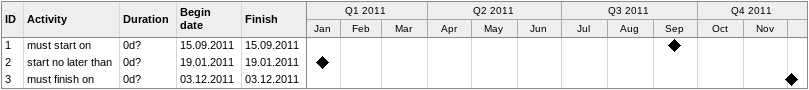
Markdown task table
| ID | Task | Duration | Start | Finish |
|---|---|---|---|---|
| 1 | must start on | 0d? | 2011-09-15 | 2011-09-15 |
| 2 | start no later than | 0d? | 2011-01-19 | 2011-01-19 |
| 3 | must finish on | 0d? | 2011-12-03 | 2011-12-03 |
